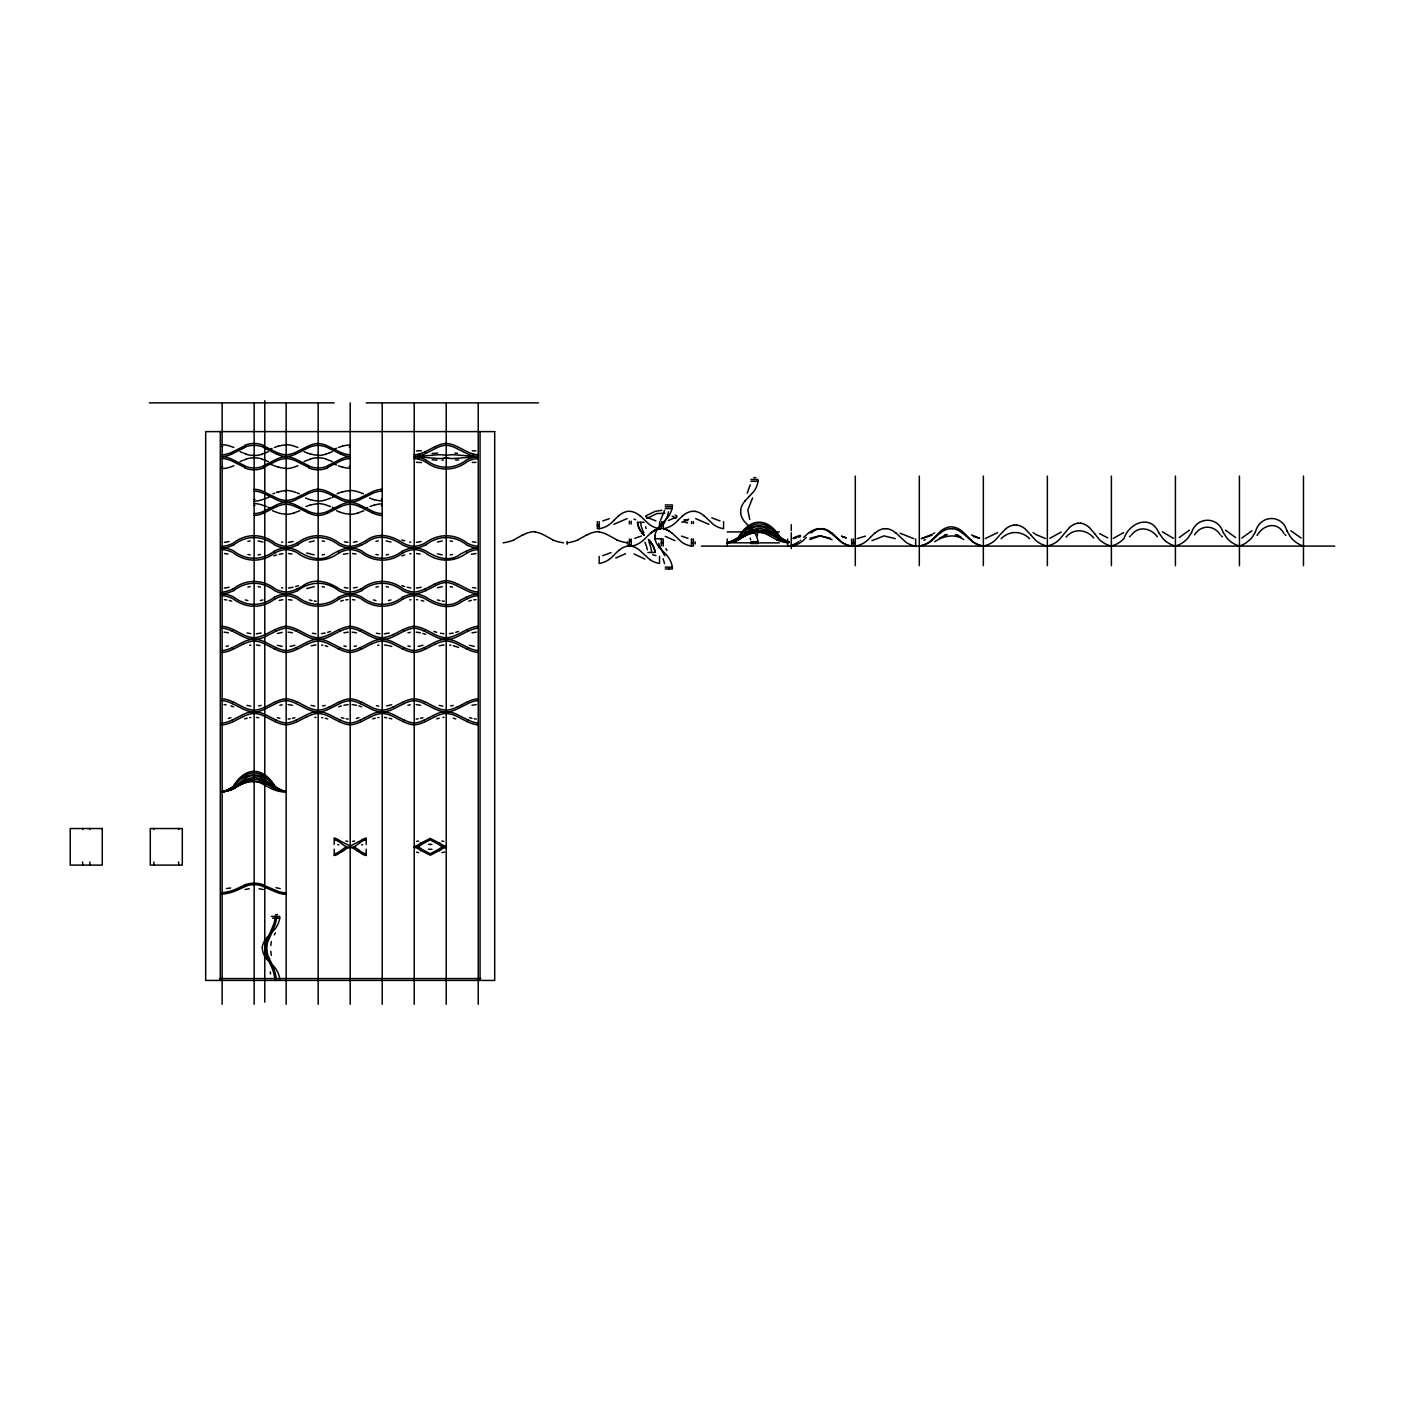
<?xml version="1.0" encoding="UTF-8"?>
<svg xmlns="http://www.w3.org/2000/svg" width="1405" height="1405" viewBox="0 0 1405 1405"><rect width="100%" height="100%" fill="white"/><g stroke="black" fill="none" stroke-linecap="round" stroke-linejoin="round"><path stroke-width="1.5" d="M271.024 933.289L275.643 928.231A23.463 23.463 0 0 0 279.718 918.22L279.718 916.394L271.393 916.394M629.37 545.298L630.02 546.106M631.196 541.434L631.196 539.011L631.249 546.229A23.446 23.446 0 0 0 641.066 542.084L642.665 540.89A31.718 31.718 0 0 0 644.473 539.239L646.072 537.606M663.652 521.852L668.359 516.654A23.463 23.463 0 0 0 672.345 506.766L672.345 504.939L665.25 504.939M693.385 539.011L693.385 546.088L691.559 545.79M691.559 540.363L691.559 539.063M749.357 496.369L754.064 491.188A23.463 23.463 0 0 0 758.05 481.3L758.033 479.474L750.955 479.474M262.384 947.304L262.384 949.499A17.106 17.106 0 0 0 266.634 958.737M655.011 535.867L655.011 538.045M740.716 510.384L740.716 512.579M89.692 865.111L89.99 861.95M153.725 865.111L154.023 861.95M82.807 828.529L82.702 829.53M178.857 828.529L178.751 829.53M270.796 945.512L271.376 941.473M664.547 510.349L660.543 520.342M750.252 484.865L747.179 493.12M267.108 939.91L273.553 924.648A27.222 27.222 0 0 0 275.134 916.394M268.495 940.367L274.941 925.105A28.68 28.68 0 0 0 276.592 916.394M666.111 519.306L664.091 523.082M274.274 934.869L275.327 932.867M752.588 497.95L747.829 509.997L749.726 519.446M1255.526 531.687C1259.846 514.88 1282.098 513.686 1286.927 530.862M1255.438 531.863L1252.61 536.569A23.551 23.551 0 0 1 1250.836 538.835L1246.147 542.822A28.399 28.399 0 0 1 1239.438 546.088M663.002 524.926L663.74 523.696M1191.545 532.583L1188.349 537.448A22.41 22.41 0 0 1 1185.873 540.205L1184.239 541.575A27.099 27.099 0 0 1 1175.405 546.071A25.957 25.957 0 0 1 1164.973 540.609M1191.633 532.425C1196.568 516.601 1217.731 515.951 1222.947 531.951M999.886 534.884L1005.962 528.579M999.271 535.639L995.407 539.959A22.076 22.076 0 0 1 994.336 540.907L993.862 541.294A25.22 25.22 0 0 1 983.324 546.071A25.237 25.237 0 0 1 972.857 541.68M266.493 937.96L270.814 933.5M744.826 501.041L749.146 496.58M935.502 536.271L940.208 531.494A24.342 24.342 0 0 1 942.333 529.896L942.579 529.72A16.842 16.842 0 0 1 950.131 526.857L952.502 526.928A16.842 16.842 0 0 1 960.037 529.773L960.317 529.896A24.342 24.342 0 0 1 962.443 531.511L964.164 533.092A42.747 42.747 0 0 1 964.831 533.76L972.84 541.698M935.291 536.499L929.794 541.698M614.248 520.026L618.92 515.512M614.846 554.15L618.92 550.268M646.862 536.78L650.937 532.881M678.281 520.026L676.49 521.87A31.718 31.718 0 0 1 674.681 523.521L673.1 524.732A23.463 23.463 0 0 1 663.213 528.719L663.213 521.624M678.475 519.815L682.935 515.512M806.33 537.395L804.538 539.239A31.718 31.718 0 0 1 802.729 540.89L801.149 542.102A23.463 23.463 0 0 1 791.261 546.088M870.362 537.395L868.553 539.239A31.718 31.718 0 0 1 866.762 540.89L865.181 542.102A23.463 23.463 0 0 1 855.294 546.088M870.556 537.184L875.016 532.881M1257.089 535.446C1263.2 524.662 1277.005 520.992 1283.854 533.356M614.055 520.236L612.457 521.87A31.718 31.718 0 0 1 610.648 523.521L609.067 524.732A23.463 23.463 0 0 1 599.18 528.719L597.353 528.719L597.353 521.624M614.055 554.993L612.457 556.626A31.718 31.718 0 0 1 610.648 558.277L609.067 559.489M1251.978 530.809L1241.809 538.045M660.965 524.451L663.441 522.045M1189.368 530.194L1179.252 537.535M803.625 537.377L808.63 532.864M935.326 537.377L933.166 539.432A33.878 33.878 0 0 1 931.445 540.89L929.759 542.102A25.553 25.553 0 0 1 919.309 546.088M935.748 536.973L940.349 532.864M1194.601 534.796C1200.976 524.68 1213.885 524.68 1220.26 534.796M1069.486 527.402L1059.704 539.204A21.865 21.865 0 0 1 1058.018 540.785L1057.895 540.89A25.448 25.448 0 0 1 1047.357 546.053A25.272 25.272 0 0 1 1036.96 541.382L1036.029 540.609A22.462 22.462 0 0 1 1035.292 539.959L1030.813 534.884M1129.444 536.763L1130.481 535.849M233.529 785.922C245.401 766.445 262.911 766.445 274.765 785.922A24.746 24.746 0 0 0 276.68 787.38A42.08 42.08 0 0 0 286.181 791.928A46.822 46.822 0 0 1 274.765 789.101C262.489 778.985 245.875 779.213 233.493 788.96A46.822 46.822 0 0 1 222.131 791.911A38.954 38.954 0 0 0 233.669 786.098M738.626 536.815C750.446 517.145 768.061 517.479 779.863 536.815A24.746 24.746 0 0 0 781.777 538.273A42.08 42.08 0 0 0 789.153 542.067M1131.499 534.954C1138.577 525.4 1150.906 528.104 1157.351 536.763M1123.631 532.583L1113.34 538.378M233.529 786.431C245.559 768.535 262.735 768.535 274.783 786.431A24.781 24.781 0 0 0 276.697 787.784M1061.179 532.073L1049.886 538.291M1066.096 537.114C1073.719 527.911 1086.416 529.246 1093.757 537.975M341.064 852.238L343.312 850.534M359.329 841.384L350.196 846.073L341.064 841.384M421.096 843.088L430.229 838.399L439.361 843.088M439.361 850.534L430.299 855.224L421.096 850.534M738.609 537.834C749.409 521.782 769.079 521.782 779.88 537.834M798.778 541.61L798.058 542.102A25.553 25.553 0 0 1 787.608 546.088L787.608 539.011M1001.168 538.712C1009.106 530.458 1021.593 530.458 1029.531 538.712M997.585 532.635L985.274 538.537M233.511 787.45L243.486 779.652A32.719 32.719 0 0 1 245.348 778.423C255.956 770.555 266.827 780.917 274.783 787.45M738.609 538.326L748.566 530.546A32.719 32.719 0 0 1 750.428 529.316C761.053 521.448 771.925 531.81 779.88 538.326M933.464 533.584L934.641 532.864M233.511 787.942L243.486 781.022A31.279 31.279 0 0 1 246.648 779.266L252.76 777.439A13.277 13.277 0 0 1 255.534 777.439L262.946 779.933A33.404 33.404 0 0 1 264.825 781.022L274.8 787.942M738.609 538.835L748.566 531.915A31.279 31.279 0 0 1 751.745 530.159L757.857 528.333A13.277 13.277 0 0 1 760.632 528.333L768.043 530.809A33.404 33.404 0 0 1 769.922 531.915L779.898 538.835M646.88 518.41L656.873 513.545L664.969 513.299M939.242 538.326L940.454 537.623M932.305 534.286L921.961 538.449M645.703 515.934L655.222 511.332L661.895 510.331M619.008 550.374A17.457 17.457 0 0 1 627.596 546.088L629.37 545.175A3.144 2.23 -89.8 0 1 629.861 545.263L630.09 545.351A4.566 3.232 -89.4 0 1 630.687 545.72L631.442 546.053M615.829 558.031L625.524 553.693M871.943 540.644L883.991 535.885L895.213 538.624M429.561 449.495L435.216 446.562M365.722 495.122L372.887 491.522A24.886 24.886 0 0 1 382.195 489.239M332.985 553.798L338.745 550.83M365.862 540.785C377.541 531.529 392.399 535.656 403.551 543.349A28.416 28.416 0 0 0 414.194 546.317A28.082 28.082 0 0 0 425.153 543.068C438.026 533.233 454.781 533.25 467.566 543.349A28.416 28.416 0 0 0 478.227 546.317M366.74 542.4C377.927 533.356 392.136 537.658 402.814 545.017A30.137 30.137 0 0 0 414.194 548.143A29.136 29.136 0 0 0 425.592 544.894M301.847 586.517C313.508 577.262 328.366 581.389 339.518 589.081A28.416 28.416 0 0 0 350.179 592.049A28.082 28.082 0 0 0 361.138 588.8M460.717 553.974L466.794 550.83M429.561 586.693L435.216 583.76M365.001 645.264L370.762 642.296A29.136 29.136 0 0 1 382.178 639.135A30.137 30.137 0 0 1 393.611 642.296L403.973 647.635M397.878 632.25L403.2 629.493M461.033 599.9L466.794 596.932M398.757 633.866L403.99 631.144M461.578 601.691L467.233 598.758M429.034 645.264L434.795 642.296A29.136 29.136 0 0 1 446.21 639.135A30.137 30.137 0 0 1 457.626 642.296L468.006 647.635M428.701 645.457L424.451 647.635M676.789 516.899L668.481 520.482M365.001 717.692L370.762 714.723A29.136 29.136 0 0 1 382.178 711.545A30.137 30.137 0 0 1 393.611 714.723L403.973 720.045M364.668 717.867L360.418 720.062M398.757 706.276L403.99 703.554M429.034 717.692L434.795 714.723A29.136 29.136 0 0 1 446.21 711.545A30.137 30.137 0 0 1 457.626 714.723L468.006 720.045M428.701 717.867L424.451 720.062M429.895 719.307L435.216 716.55M429.561 719.483L425.223 721.713M461.911 704.678L467.233 701.903M461.578 704.853L457.24 707.084M429.228 449.67L425.223 451.725M365.247 495.385L359.504 498.213A26.291 26.291 0 0 1 350.196 500.531A26.291 26.291 0 0 1 340.906 498.16L327.488 491.522A24.886 24.886 0 0 0 318.18 489.239A24.886 24.886 0 0 0 308.907 491.592L295.489 498.213A26.291 26.291 0 0 1 286.181 500.531M332.335 554.167C321.359 562.685 307.853 557.574 297.579 550.813A30.137 30.137 0 0 0 286.181 547.687M365.212 541.136L361.208 543.191A28.082 28.082 0 0 1 350.214 546.369A28.416 28.416 0 0 1 339.518 543.331C326.768 533.356 309.961 533.022 297.175 543.191M366.073 542.752L361.629 545M301.179 586.869L297.175 588.923M460.383 554.167C449.407 562.702 435.919 557.539 425.627 550.813A30.137 30.137 0 0 0 414.229 547.687A29.136 29.136 0 0 0 402.831 550.953M429.228 586.869L425.223 588.923M364.334 645.633L360.418 647.635M397.229 632.601L393.207 634.656M460.383 600.251C449.424 608.769 435.884 603.693 425.627 596.914A30.137 30.137 0 0 0 414.229 593.788A30.137 30.137 0 0 1 402.814 590.75C390.344 580.88 374.099 580.757 361.629 590.732M398.089 634.217L393.646 636.465A29.136 29.136 0 0 1 382.23 639.644A30.137 30.137 0 0 1 370.797 636.483L360.435 631.144M461.244 601.867C449.811 610.613 435.638 605.696 424.89 598.6A28.416 28.416 0 0 0 414.229 595.632A28.082 28.082 0 0 0 403.27 598.881M398.089 706.645L393.646 708.893A29.136 29.136 0 0 1 382.23 712.072M522.625 534.989L513.844 539.854M586.64 534.989L577.877 539.854M241.607 784.095L232.844 788.96A42.73 42.73 0 0 1 222.131 791.911A38.76 38.76 0 0 0 233.651 786.607M746.705 534.989L737.941 539.854M613.827 524.328L627.104 518.603M738.591 539.344L747.881 533.672A31.086 31.086 0 0 1 753.765 530.967L757.875 530.142A15.227 15.227 0 0 1 760.632 530.142L766.059 531.476M681.794 522.221L688.749 519.165M809.842 539.608L820.415 535.832L832.094 539.643M941.631 536.956L943.949 535.814M610.999 552.622L602.745 555.678M934.694 541.733C943.317 536.008 954.68 533.215 963.795 539.643M275.152 552.657C262.366 562.843 245.576 562.439 232.809 552.499A28.416 28.416 0 0 0 222.148 549.531M233.142 588.923C245.928 578.772 262.735 579.106 275.485 589.081A28.416 28.416 0 0 0 286.146 592.049M339.185 552.657C326.399 562.773 309.592 562.509 296.841 552.499A28.416 28.416 0 0 0 286.181 549.531M275.152 598.758C262.366 608.927 245.576 608.541 232.809 598.6A28.416 28.416 0 0 0 222.148 595.632M403.2 552.657C390.432 562.843 373.625 562.439 360.857 552.499A28.416 28.416 0 0 0 350.214 549.531A28.082 28.082 0 0 0 339.255 552.78M232.369 647.635L242.714 642.296A29.136 29.136 0 0 1 254.129 639.135A30.137 30.137 0 0 1 265.563 642.296L275.924 647.635M243.135 644.122L233.142 649.286M275.152 629.493L265.159 634.656M339.185 598.758C326.399 608.945 309.592 608.541 296.841 598.6A28.416 28.416 0 0 0 286.181 595.632M361.208 588.923C373.976 578.79 390.801 579.053 403.551 589.081A28.416 28.416 0 0 0 414.194 592.049A28.082 28.082 0 0 0 425.153 588.8M275.942 631.144L265.598 636.465A29.136 29.136 0 0 1 254.165 639.644A30.137 30.137 0 0 1 242.749 636.483L232.369 631.144M467.233 552.657C454.465 562.825 437.64 562.492 424.89 552.499A28.416 28.416 0 0 0 414.229 549.531A28.082 28.082 0 0 0 403.27 552.78M296.385 647.635L306.729 642.296A29.136 29.136 0 0 1 318.162 639.135A30.137 30.137 0 0 1 329.578 642.296L339.957 647.635M307.168 644.122L297.175 649.286M339.185 629.493L329.192 634.656M403.2 598.758C390.432 608.909 373.607 608.593 360.857 598.6A28.416 28.416 0 0 0 350.214 595.632A28.082 28.082 0 0 0 339.255 598.881M339.957 631.144L329.631 636.465A29.136 29.136 0 0 1 318.197 639.644A30.137 30.137 0 0 1 306.782 636.483L296.402 631.144M371.201 644.122L361.208 649.286M232.369 720.062L242.714 714.723A29.136 29.136 0 0 1 254.129 711.545A30.137 30.137 0 0 1 265.563 714.723L275.924 720.045M243.135 716.55L233.142 721.713M275.152 701.903L265.159 707.084M435.216 644.122L425.223 649.286M467.233 629.493L457.24 634.656M468.023 631.144L457.679 636.465A29.136 29.136 0 0 1 446.246 639.644A30.137 30.137 0 0 1 434.83 636.483L424.451 631.144M296.385 720.062L306.729 714.723A29.136 29.136 0 0 1 318.162 711.545A30.137 30.137 0 0 1 329.578 714.723L339.957 720.045M307.168 716.55L297.175 721.713M339.185 701.903L329.192 707.084M371.201 716.55L361.208 721.713M403.2 701.903L393.207 707.084M800.27 535.217L793.245 537.869M931.989 535.217L921.241 538.677M425.662 453.534L436.007 448.213A26.256 26.256 0 0 1 446.21 445.209A26.256 26.256 0 0 1 456.397 448.336L466.829 453.552A30.137 30.137 0 0 0 478.227 456.678A30.137 30.137 0 0 0 466.846 459.734C454.377 469.656 438.114 469.639 425.662 459.734M233.581 545C246.033 535.059 262.314 535.094 274.748 545.017A30.137 30.137 0 0 0 286.146 548.143M274.713 550.83C262.261 560.771 245.998 560.736 233.546 550.813A30.137 30.137 0 0 0 222.148 547.687M297.614 545C310.066 535.042 326.329 535.129 338.781 545.017A30.137 30.137 0 0 0 350.179 548.143A29.136 29.136 0 0 0 361.577 544.894M233.581 590.732C246.033 580.774 262.296 580.862 274.748 590.75A30.137 30.137 0 0 0 286.146 593.876A29.136 29.136 0 0 0 274.783 597.055M274.713 596.932C262.261 606.837 245.998 606.872 233.546 596.914A30.137 30.137 0 0 0 222.148 593.788A29.136 29.136 0 0 0 233.529 590.627M297.614 590.732C310.066 580.862 326.346 580.757 338.781 590.75A30.137 30.137 0 0 0 350.179 593.876A30.137 30.137 0 0 1 361.594 596.932C374.064 606.855 390.309 606.837 402.778 596.932M402.778 550.83C390.327 560.753 374.046 560.788 361.594 550.813A30.137 30.137 0 0 0 350.214 547.687A29.136 29.136 0 0 0 338.816 550.953M425.662 545C438.097 535.094 454.395 535.059 466.829 545.017A30.137 30.137 0 0 0 478.227 548.143M338.745 596.932C326.294 606.907 310.031 606.802 297.579 596.914A30.137 30.137 0 0 0 286.181 593.788A29.136 29.136 0 0 0 297.544 590.627M425.662 590.732L436.007 585.411A26.256 26.256 0 0 1 446.21 582.408A26.256 26.256 0 0 1 456.397 585.534L466.829 590.75A30.137 30.137 0 0 0 478.227 593.876A29.136 29.136 0 0 0 466.864 597.055M430.229 844.44L431.932 844.352M609.296 518.708L602.745 520.921M641.312 536.095L634.761 538.308M865.392 536.095L857.085 538.677M738.591 539.854C751.008 530.019 767.481 530.019 779.898 539.854M346.315 846.987L345.209 847.549A19.582 19.582 0 0 0 344.155 848.181L338.658 852.133A16.632 16.632 0 0 1 337.762 852.659L336.41 853.292A7.078 7.078 0 0 1 335.057 853.696M354.06 846.635L355.184 846.073A19.582 19.582 0 0 0 356.22 845.459L361.735 841.507A16.632 16.632 0 0 1 362.63 840.963L364.088 840.295M231.21 454.324L244.839 447.528M295.226 454.324L308.854 447.528A25.343 25.343 0 0 1 318.18 445.35A25.343 25.343 0 0 1 327.47 447.58L341.116 454.324M810.088 538.203L819.607 535.797L830.267 538.168M244.839 445.789L231.456 452.48A26.291 26.291 0 0 1 222.148 454.798M263.473 467.496L276.855 460.787A26.291 26.291 0 0 1 286.146 458.469M327.488 467.496L340.871 460.787A26.291 26.291 0 0 1 350.179 458.469M276.855 506.52L263.473 513.229M340.871 506.52L327.488 513.229M254.165 513.65A25.343 25.343 0 0 0 263.438 511.42L277.101 504.676A25.536 25.536 0 0 1 286.146 502.358A25.536 25.536 0 0 1 277.119 500.004L270.164 496.545L267.793 497.651M382.195 513.65A25.343 25.343 0 0 1 372.922 511.42L359.259 504.676A25.536 25.536 0 0 0 350.196 502.358A25.536 25.536 0 0 1 341.152 500.004L334.179 496.545L332.3 497.44M271.095 448.845L272.043 448.441M335.128 448.845L336.55 448.248M366.67 507.89L367.618 507.486M800.534 536.464L798.181 537.377M263.473 465.757L277.101 458.943A25.536 25.536 0 0 1 286.146 456.625A25.536 25.536 0 0 1 277.119 454.272M327.488 465.757L341.116 458.943A25.536 25.536 0 0 1 350.179 456.625A25.536 25.536 0 0 1 341.152 454.272M240.027 461.56L242.415 460.594M268.267 451.707L264.93 453.042M304.06 461.56L306.922 460.419M332.3 451.707L329.437 452.867M299.809 510.753L293.996 512.93M363.842 510.753L358.012 512.93M272.992 493.787L274.66 493.12M337.024 493.787L339.413 492.839M417.654 846.811L416.986 847.057A9.572 9.572 0 0 1 415.546 847.426L414.264 847.549M266.845 498.037L261.98 499.776A27.608 27.591 51.8 0 1 254.165 501.216M330.878 498.037L326.013 499.776A27.608 27.591 51.8 0 1 318.18 501.216M305.956 506.52L310.347 504.957M369.989 506.52L374.38 504.957M274.414 447.475L278.33 446.088M233.88 465.793L229.963 467.198A28.363 28.346 51.7 0 1 222.148 468.62M338.447 447.475L342.363 446.088M297.913 465.793L293.996 467.198A28.363 28.346 51.7 0 1 286.163 468.62M945.073 535.34L947.269 534.585M243.609 460.138L246.332 459.224M264.684 453.13L261.98 454.043M307.642 460.138L310.347 459.224M328.717 453.13L326.013 454.043M245.155 884.974L236.286 888.944A57.412 57.412 0 0 1 234.354 889.787L232.387 890.524A36.196 36.196 0 0 1 230.894 891.016L230.648 891.086A53.197 53.197 0 0 1 223.184 892.597L222.131 892.755M245.629 886.362L237.287 890.085A62.136 62.136 0 0 1 234.793 891.174L232.738 891.947A38.023 38.023 0 0 1 231.175 892.456L230.912 892.526A55.568 55.568 0 0 1 223.202 894.054L222.131 894.23M276.364 492.47L278.33 491.82M340.379 492.47L342.363 491.82M273.87 555.871L276.662 554.993M295.665 586.587L298.457 585.709M401.918 555.871L404.71 554.993M327.681 632.32L330.474 631.442M455.729 632.32L458.522 631.442M944.687 534.971L946.022 534.55M306.729 588.59L314.193 586.658M338.745 706.75L341.45 705.907M248.685 780.109L252.777 779.248A15.227 15.227 0 0 1 255.534 779.248L260.961 780.583A32.982 32.982 0 0 1 265.51 782.796L274.8 788.451M340.677 601.094L343.259 600.392M468.743 601.094L471.307 600.392M244.646 718.886L247.21 718.183M391.714 704.748L386.656 705.942M372.694 718.886L375.276 718.183M436.727 718.886L439.291 718.183M309.451 542.014L314.193 540.907M437.499 542.014L442.259 540.907M260.434 600.567L262.893 599.935M388.483 600.567L390.941 599.935M437.499 587.747L442.259 586.658M277.435 633.479L282.194 632.39M294.892 645.299L290.15 646.388M422.958 645.299L418.198 646.388M228.418 718.359L230.877 717.709M292.451 718.359L294.892 717.709M356.466 718.359L358.925 717.709M420.499 718.359L422.958 717.709M923.858 540.187L925.298 539.819M796.547 537.869L793.07 538.677M361.594 844.897L362.648 844.651M245.085 889.523L249.282 888.715M229.068 541.54L224.326 542.348M293.101 541.54L288.359 542.348M279.226 554.29L282.862 553.623M357.133 541.54L353.498 542.225M343.259 554.29L348.001 553.5M421.149 541.54L416.407 542.348M229.068 587.272L224.326 588.08M293.101 587.272L288.359 588.08M471.307 554.29L476.049 553.5M279.226 600.392L282.862 599.724M357.133 587.272L353.498 587.957M421.149 587.272L416.407 588.08M627.526 546.211A5.515 3.899 89.8 0 1 628.053 545.702A4.566 3.214 -89.4 0 1 628.632 545.351A3.688 2.617 89.9 0 1 629.001 545.228L631.196 545.79M261.084 633.023L256.342 633.813M325.117 633.023L321.482 633.69M311.243 645.756L315.984 644.965M389.15 633.023L384.39 633.813M453.165 633.023L449.547 633.69M439.291 645.756L444.05 644.965M258.608 705.942L261.084 705.433M322.623 705.942L325.117 705.433M450.689 705.942L453.165 705.433M247.877 541.364L250.178 540.907M258.134 554.922L260.434 554.466M375.925 541.364L378.226 540.907M322.149 554.922L324.467 554.466M386.182 554.922L388.483 554.466M247.877 587.097L250.178 586.658M450.215 554.922L452.515 554.466M375.925 587.097L378.226 586.658M226.117 646.388L228.418 645.931M343.909 632.83L348.247 632.145M407.942 632.83L410.242 632.39M354.165 646.388L356.466 645.931M471.957 632.83L476.295 632.145M279.876 705.257L282.194 704.801M343.909 705.257L348.247 704.572M407.942 705.257L410.242 704.801M471.957 705.257L476.295 704.572M352.62 841.402L354.587 841.033M416.635 841.402L418.602 841.033M441.837 852.607L444.647 852.115M230.701 887.978L226.486 888.575M409.768 553.781L410.91 553.623M345.735 599.882L348.001 599.601M409.768 599.882L410.91 599.724M473.784 599.882L476.049 599.601M249.704 645.246L250.845 645.088M377.752 645.246L378.893 645.088M249.704 717.674L250.845 717.498M377.752 717.674L378.893 717.498M445.104 458.083L443.927 458.258M629.001 545.228A4.215 2.968 -89.4 0 0 628.053 545.737A5.515 3.881 -89.4 0 0 627.543 546.246L631.161 546.211A5.532 3.916 -89.9 0 0 630.669 545.72A4.566 3.232 -89.9 0 0 630.09 545.351M627.614 546.211L629.212 546.088M659.77 528.807L660.508 528.737M288.113 719.061L290.15 718.816M416.161 719.061L418.198 718.816M314.861 717.498L315.984 717.393M442.926 717.498L444.05 717.393M1078.127 523.292L1078.531 523.257A11.784 11.784 0 0 1 1080.217 523.257L1080.621 523.292M1014.147 525.119L1016.57 525.119M432.143 453.481L437.605 453.113M443.26 460.05L441.995 460.138M692.296 511.385L694.492 511.385M820.344 528.754L822.54 528.754M884.377 528.754L886.573 528.754M458.697 459.927L455.589 460.138M818.483 528.754L820.748 528.754M950.184 528.754L952.467 528.754M421.395 450.724L416.424 450.952M472.291 462.456L475.926 462.35M428.507 844.352L430.211 844.423M431.932 849.27L428.507 849.27M419.726 454.518L417.97 454.588M454.43 458.504L474.223 456.906M417.935 456.397L438.061 454.763A35.037 35.037 0 0 1 443.927 454.992L445.104 455.185A9.133 9.133 0 0 0 446.228 455.29A9.168 9.168 0 0 0 447.352 455.185L448.529 455.009A34.756 34.756 0 0 1 454.43 454.798L474.223 456.379M478.244 458.645L476.892 458.68M478.244 456.818L477.173 456.853M415.336 456.449L414.212 456.449M415.23 454.623L414.212 454.623M629.299 546.088L629.37 539.011M149.352 402.866L334.179 402.866M366.196 402.866L538.414 402.866M753.818 477.647L755.855 477.647M750.955 481.3L758.033 481.3M665.25 506.766L672.345 506.766M665.25 508.592L672.345 508.592M644.14 522.309L637.589 522.309A23.463 23.463 0 0 0 641.593 532.179L642.788 533.777A31.718 31.718 0 0 0 644.245 535.375M597.353 525.259L599.18 525.259M659.542 525.259L661.369 525.259M597.353 525.874L599.18 525.874M659.542 525.874L661.369 525.874M639.819 515.512L649.549 524.645A23.463 23.463 0 0 0 659.542 528.719L661.369 528.719L661.369 521.624M727.228 531.915L779.354 531.915M654.958 538.782L662.054 538.782M750.955 541.663L758.033 541.663L758.033 543.507L750.955 543.507M661.369 542.646L663.213 542.646M691.559 542.646L693.385 542.646M851.623 542.646L855.294 542.646M737.994 539.977A42.73 42.73 0 0 1 727.228 542.804L779.354 542.892M661.369 543.243L663.213 543.243M691.559 543.243L693.385 543.243M851.623 543.243L855.294 543.243M701.429 546.088L1334.75 546.088M647.881 552.499L654.976 552.499A23.463 23.463 0 0 0 650.972 542.611L649.777 541.03A31.718 31.718 0 0 0 648.32 539.432L650.796 542.049M665.25 567.146L672.345 567.146L672.345 568.972L665.25 568.972M346.561 846.811L347.527 847.092A9.589 9.589 0 0 0 348.861 847.426L351.531 847.426A9.572 9.572 0 0 0 352.866 847.092L354.798 846.811M418.11 846.671A21.549 21.549 0 0 0 421.939 844.229L430.229 839.856L438.483 844.265A21.549 21.549 0 0 0 442.347 846.671L443.559 847.092A9.589 9.589 0 0 0 444.893 847.426L446.228 847.549M275.485 914.567L277.523 914.567M272.623 918.22L279.718 918.22M219.584 978.583L480.809 978.583M414.212 456.818L415.336 456.818M414.212 458.645L415.23 458.645M475.926 450.917L472.291 450.812M416.424 462.315L421.395 462.561M476.892 454.588L478.244 454.623M474.152 454.553L472.747 454.518M477.173 456.432L478.244 456.449M417.97 458.697L419.375 458.733M417.935 456.888L438.061 458.522M454.851 453.113L457.521 453.253M436.867 460.138L432.143 459.786M444.279 601.27L442.241 601.024M316.23 601.27L314.193 601.024M475.926 542.295L472.449 541.803M347.878 542.295L344.383 541.803M416.53 553.535L420.025 554.044M352.497 553.535L355.992 554.044M288.482 553.535L291.959 554.044M224.449 553.535L227.944 554.044M475.926 588.028L472.449 587.536M347.878 588.028L344.383 587.536M416.53 599.636L417.654 599.759M352.497 599.636L354.78 599.917M288.482 599.636L291.959 600.146M224.449 599.636L226.714 599.917M443.927 633.76L440.432 633.269M379.894 633.76L376.399 633.269M315.862 633.76L312.384 633.269M384.513 645L388.008 645.51M256.465 645L259.96 645.51M384.513 717.428L386.779 717.709M256.465 717.428L258.731 717.709M416.161 632.145L420.499 632.83M352.146 632.145L356.484 632.83M288.113 632.145L292.451 632.83M224.097 632.145L228.435 632.83M416.161 704.572L420.499 705.257M352.146 704.572L356.484 705.257M474.258 718.816L476.295 719.044M288.113 704.572L292.451 705.257M346.21 718.816L348.247 719.044M224.097 704.572L226.117 704.801M448.529 458.258L447.51 458.118M759.35 532.038L760.649 532.232A28.346 28.346 0 0 1 768.096 535.042L776.895 539.854M599.285 532.038L600.585 532.232A28.346 28.346 0 0 1 608.031 535.042L616.83 539.854M535.27 532.038L536.552 532.232A28.346 28.346 0 0 1 543.998 535.042L552.797 539.854M254.27 781.145L255.552 781.338A28.346 28.346 0 0 1 262.998 784.148L271.797 788.96A42.73 42.73 0 0 0 282.51 791.911M409.628 542.031L410.769 542.19M281.58 542.031L282.721 542.19M410.769 587.922L407.187 587.255M281.58 587.764L282.721 587.922M449.67 645.123L450.812 645.281M250.705 633.655L247.104 632.988M321.622 645.123L322.764 645.281M442.786 706.065L439.185 705.415M378.753 706.065L376.399 705.696M314.738 706.065L311.137 705.415M250.705 706.065L247.104 705.415M321.622 717.551L322.764 717.709M691.313 546.053L691.559 539.011M259.064 888.75L263.297 889.541M695.651 518.603L708.928 524.328M280.21 888.575L275.942 887.697M441.837 841.033L443.804 841.402M416.635 852.22L418.602 852.607M345.806 841.033L347.773 841.402M450.215 540.925L452.515 541.364M386.182 540.925L390.959 542.014M442.241 554.922L437.482 553.816M322.166 540.925L324.467 541.364M375.908 554.466L378.226 554.922M258.134 540.925L262.893 542.014M314.193 554.922L306.712 552.973M450.215 586.658L452.515 587.097M247.86 554.466L250.16 554.922M386.182 586.658L388.5 587.097M322.166 586.658L324.467 587.097M258.134 586.658L260.434 587.097M474.258 646.388L469.498 645.281M407.924 645.931L410.242 646.388M343.909 645.931L346.21 646.388M282.177 646.388L277.417 645.281M913.847 538.677L900.219 533.268M979.531 538.308L973.384 536.464M337.744 844.651L338.781 844.897M687.625 522.941L683.708 521.87M720.01 520.921L711.755 517.848M655.977 520.921L645.966 516.899M687.993 538.308L681.443 536.095M655.977 555.678L652.623 554.747M437.482 599.917L439.941 600.567M373.467 599.917L375.908 600.567M309.434 599.917L311.892 600.567M245.401 599.917L247.86 600.567M469.498 717.709L471.957 718.359M341.45 717.709L343.909 718.359M277.417 717.709L279.876 718.359M687.783 520.728L684.147 519.674M665.215 536.324L674.909 540.644M421.254 600.427L423.801 601.129M453.271 645.791L458.574 647.371M229.173 600.427L231.72 601.129M389.238 645.791L391.784 646.493M325.222 645.791L327.751 646.493M453.271 718.218L455.817 718.903M389.238 718.218L391.784 718.903M325.222 718.218L327.751 718.903M979.408 538.133L971.487 534.936M1045.443 538.537L1035.854 534.497M845.986 537.869L841.683 536.464M846.337 537.869L841.507 536.095M310.347 454.043L307.642 453.13M326.013 459.224L328.717 460.138M246.332 454.043L243.609 453.13M261.98 459.224L264.684 460.138M374.38 499.776L373.379 499.46M310.347 499.776L305.482 498.037M342.363 467.198L338.447 465.793M278.33 467.198L274.414 465.793M955.382 534.585L957.56 535.34M422.958 633.479L425.68 634.34M358.942 705.907L361.665 706.768M230.877 705.907L233.599 706.768M956.629 534.55L957.964 534.971M401.865 539.942L404.64 540.82M401.865 585.674L404.64 586.552M433.882 631.407L436.656 632.285M634.006 519.165L635.657 519.727M634.006 553.921L644.895 559.085M373.133 499.39L369.497 498.037M262.647 884.834L277.909 891.279A27.222 27.222 0 0 0 286.163 892.842M262.191 886.204L277.452 892.667A28.68 28.68 0 0 0 286.163 894.318M359.996 492.47L358.012 491.82A28.363 28.346 -51.7 0 0 350.196 490.38M295.963 492.47L293.996 491.82A28.363 28.346 -51.7 0 0 286.163 490.38M1107.684 537.904L1099.571 533.619M1173.474 538.378L1162.286 531.81M339.905 512.087L342.363 512.93A28.363 28.082 0 0 0 350.196 514.072M360.488 492.663L363.368 493.787M264.93 460.225L268.267 461.56M336.287 840.295L337.762 840.98A16.632 16.632 0 0 1 338.658 841.507L341.415 843.492M364.036 853.327L362.736 852.712A16.632 16.632 0 0 1 361.735 852.133L359.522 850.569M339.413 511.912L336.55 510.753M329.437 460.419L332.3 461.56M306.922 452.867L304.06 451.707M297.193 492.927L299.335 493.787M297.913 447.475L293.996 446.088A28.363 28.346 -51.7 0 0 286.163 444.647M233.88 447.475L229.963 446.088A28.363 28.346 -51.7 0 0 222.148 444.647M242.415 452.673L240.027 451.707M330.403 506.52L326.013 504.957A27.608 27.591 -51.8 0 0 318.18 503.534M266.37 506.52L261.98 504.957A27.608 27.591 -51.8 0 0 254.165 503.534M273.466 465.424L271.095 464.423M442.575 846.723L442.417 846.969A21.549 21.549 0 0 0 438.518 849.393L430.176 853.766L421.957 849.358A21.549 21.549 0 0 0 418.11 846.952M267.793 507.1L269.69 507.89M272.517 510.753L278.33 512.93A28.363 28.082 0 0 0 286.163 514.072M336.55 465.02L335.128 464.423M308.854 465.757L295.226 458.943A25.536 25.536 0 0 0 286.181 456.625A25.536 25.536 0 0 0 295.208 454.272M263.473 447.528L277.101 454.324M244.839 465.757L231.21 458.943A25.536 25.536 0 0 0 222.148 456.625A25.536 25.536 0 0 0 231.175 454.272M332.3 507.293L333.723 507.89M263.473 445.789L276.855 452.48A26.291 26.291 0 0 0 286.146 454.798M308.854 467.496L295.489 460.787A26.291 26.291 0 0 0 286.181 458.469M359.504 506.52L372.887 513.229M244.839 467.496L231.456 460.787A26.291 26.291 0 0 0 222.148 458.469M295.489 506.52L308.854 513.229M354.06 846.987L355.184 847.549A19.582 19.582 0 0 1 356.22 848.181L359.188 850.306M346.315 846.635L345.209 846.073A19.582 19.582 0 0 1 344.155 845.459L341.643 843.667M1301.1 538.045L1290.932 530.809M1235.61 537.535L1225.494 530.194M958.702 535.814L960.967 536.938M457.24 446.562L467.566 451.883A28.416 28.416 0 0 0 478.227 454.851M425.223 461.56C438.009 471.676 454.816 471.413 467.566 461.402A28.416 28.416 0 0 1 478.227 458.416M457.24 583.76L467.566 589.081A28.416 28.416 0 0 0 478.227 592.049M467.233 649.286L456.906 643.964A28.416 28.416 0 0 0 446.246 640.996A28.082 28.082 0 0 0 435.287 644.245M425.223 629.493L435.568 634.814A28.416 28.416 0 0 0 446.21 637.782A28.082 28.082 0 0 0 457.169 634.533M403.2 649.286L392.873 643.964A28.416 28.416 0 0 0 382.23 640.996A28.082 28.082 0 0 0 371.271 644.245M361.208 629.493L371.535 634.814A28.416 28.416 0 0 0 382.195 637.782A28.082 28.082 0 0 0 393.137 634.533M339.185 649.286L328.858 643.964A28.416 28.416 0 0 0 318.197 640.996A28.082 28.082 0 0 0 307.238 644.245M297.175 629.493L307.502 634.814A28.416 28.416 0 0 0 318.162 637.782A28.082 28.082 0 0 0 329.121 634.533M467.233 721.713L456.906 716.374A28.416 28.416 0 0 0 446.246 713.406M425.223 701.903L435.568 707.242A28.416 28.416 0 0 0 446.21 710.21A28.082 28.082 0 0 0 457.169 706.943M275.152 649.286L264.825 643.964A28.416 28.416 0 0 0 254.165 640.996A28.082 28.082 0 0 0 243.206 644.245M233.142 629.493L243.486 634.814A28.416 28.416 0 0 0 254.129 637.782A28.082 28.082 0 0 0 265.088 634.533M403.2 721.713L392.873 716.374A28.416 28.416 0 0 0 382.23 713.406M361.208 701.903L371.535 707.242A28.416 28.416 0 0 0 382.195 710.21A28.082 28.082 0 0 0 393.137 706.943M360.435 703.571L370.797 708.91A30.137 30.137 0 0 0 382.195 712.036M339.185 721.713L328.858 716.374A28.416 28.416 0 0 0 318.197 713.406M297.175 701.903L307.502 707.242A28.416 28.416 0 0 0 318.162 710.21A28.082 28.082 0 0 0 329.121 706.943M275.152 721.713L264.825 716.374A28.416 28.416 0 0 0 254.165 713.406M233.142 701.903L243.486 707.242A28.416 28.416 0 0 0 254.129 710.21A28.082 28.082 0 0 0 265.088 706.943M232.369 703.571L242.749 708.91A30.137 30.137 0 0 0 254.129 712.036M779.898 539.344L770.607 533.672A32.982 32.982 0 0 0 766.059 531.459M334.179 496.545L327.488 493.26A25.343 25.343 0 0 0 318.18 491.083A25.343 25.343 0 0 0 308.889 493.313L295.226 500.057A25.536 25.536 0 0 1 286.181 502.375A25.536 25.536 0 0 1 295.208 504.729L308.854 511.49A25.343 25.343 0 0 0 318.18 513.65A25.343 25.343 0 0 0 327.47 511.42L341.116 504.676A25.536 25.536 0 0 1 350.179 502.358A25.536 25.536 0 0 0 359.241 500.004L372.887 493.26A25.343 25.343 0 0 1 382.195 491.083M270.164 496.545L263.473 493.26A25.343 25.343 0 0 0 254.165 491.083M672.187 516.109L675.946 518.234M675.155 515.003L676.982 516.109M1033.114 532.635L1034.958 533.9M631.284 546.106A17.668 17.668 0 0 1 639.714 550.374L649.654 559.489M274.783 786.941C263.982 770.888 244.312 770.888 233.529 786.941A38.954 38.954 0 0 1 222.113 791.876A43.239 43.239 0 0 0 233.564 788.609L242.784 782.778A31.086 31.086 0 0 1 248.667 780.074M357.063 850.534L359.329 852.238M962.302 532.864L972.875 542.102A25.553 25.553 0 0 0 983.342 546.088M830.601 532.864L841.173 542.102A25.553 25.553 0 0 0 851.623 546.088L851.623 539.011M895.916 532.881L905.768 542.102A23.463 23.463 0 0 0 915.656 546.088L915.656 539.011M831.901 532.881L841.736 542.102A23.463 23.463 0 0 0 851.623 546.088M703.835 515.512L713.687 524.732A23.463 23.463 0 0 0 723.575 528.719L723.575 521.624M671.818 532.881L681.671 542.102A23.463 23.463 0 0 0 691.559 546.088M1164.973 540.591L1163.182 538.817A24.57 24.57 0 0 1 1162.725 538.291L1158.967 533.022M1089.261 527.402L1094.688 533.672M1221.296 535.797L1222.35 536.798M644.21 535.428L641.769 532.758M1284.82 534.392L1285.821 535.446M266.599 958.965L272.851 965.305A31.718 31.718 0 0 1 274.519 967.114L275.731 968.695A23.463 23.463 0 0 1 279.718 978.583L279.718 980.427M659.138 547.406L665.496 553.869A31.718 31.718 0 0 1 667.147 555.66L668.359 557.258A23.463 23.463 0 0 1 672.345 567.146M1030.603 534.638L1024.86 528.666A16.544 16.544 0 0 0 1016.588 524.996M650.673 542.154L650.743 542.26A16.649 16.649 0 0 1 655.169 552.481M1094.881 533.953L1098.938 539.081A22.533 22.533 0 0 0 1100.027 540.17L1100.976 540.978A25.501 25.501 0 0 0 1111.39 546.053A26.396 26.396 0 0 0 1120.066 541.996L1121.822 540.591A22.146 22.146 0 0 0 1124.088 538.291C1129.357 522.625 1150.871 514.019 1158.774 532.723M1223.316 532.583L1226.512 537.448A22.392 22.392 0 0 0 1228.989 540.205L1230.745 541.68A27.099 27.099 0 0 0 1239.456 546.071M664.793 555.73L661.246 549.495M1287.015 531.02L1290.299 536.569A22.884 22.884 0 0 0 1293.004 539.801L1294.76 541.346A27.942 27.942 0 0 0 1303.471 546.071M665.847 548.565L666.901 550.479M644.965 542.383L646.247 545.562M663.055 558.646L664.547 563.563M268.654 956.928L272.377 965.27A62.136 62.136 0 0 1 273.466 967.764L274.238 969.819A38.023 38.023 0 0 1 274.73 971.399L274.818 971.663A55.568 55.568 0 0 1 276.346 979.355L276.504 980.427M646.054 528.421L645.598 526.752M646.511 546.387L647.371 549.794M750.252 538.097L750.621 539.854M271.341 955.347L270.779 951.255M270.269 971.856L270.585 973.946M275.046 980.427L274.906 979.373A53.197 53.197 0 0 0 273.395 971.909L273.308 971.663A36.196 36.196 0 0 0 272.816 970.17L272.061 968.203A57.412 57.412 0 0 0 271.218 966.271L267.266 957.402A26.309 26.309 0 0 1 266.862 939.822M153.83 829.53L153.725 828.529M89.815 829.53L89.692 828.529M178.558 861.95L178.857 865.111M82.526 861.95L82.807 865.111M1303.471 476.067L1303.471 565.671M1239.438 476.067L1239.438 565.671M1175.423 476.067L1175.423 565.671M1111.39 476.067L1111.39 565.671M1047.357 476.067L1047.357 565.671M983.342 476.067L983.342 565.671M919.309 476.067L919.309 565.671M855.294 476.067L855.294 565.671M853.45 539.011L853.45 546.088M791.261 524.662L791.261 530.704M791.261 532.723L791.261 548.6M757.418 528.719L757.418 535.797M727.228 539.011L727.228 546.088M695.212 541.873L695.212 543.911M693.385 521.554L693.385 523.608M691.559 521.554L691.559 523.608M663.213 539.011L663.213 546.088M661.369 539.011L661.369 545.79M659.542 521.624L659.542 528.719M659.542 556.38L659.542 563.475A23.463 23.463 0 0 1 649.672 559.471M631.196 521.167L631.196 523.995M629.37 521.167L629.37 523.995M627.543 541.873L627.543 543.911M599.18 521.624L599.18 528.719M599.18 556.38L599.18 563.475A23.463 23.463 0 0 0 609.05 559.471M567.163 541.487L567.163 544.297M480.071 431.616L480.071 980.427M478.244 402.866L478.244 1004.294M446.228 402.866L446.228 1004.294M414.212 402.866L414.212 1004.294M382.213 402.866L382.213 1004.294M366.196 838.399L366.196 844.44M366.196 849.2L366.196 855.224M350.196 402.866L350.196 1004.294M334.179 838.399L334.179 844.44M334.179 849.2L334.179 855.224M318.18 402.866L318.18 1004.294M286.163 402.866L286.163 1004.294M264.772 400.706L264.772 1002.134M254.147 402.866L254.147 1004.294M222.131 402.866L222.131 1004.294M220.304 431.616L220.304 980.427M641.927 532.6A16.649 16.649 0 0 1 637.396 522.326M648.864 541.733A42.73 42.73 0 0 1 651.692 552.499M644.017 532.934A25.009 25.009 0 0 1 640.575 522.326M668.973 568.34A42.73 42.73 0 0 1 669.061 568.972M661.439 549.373A23.604 23.604 0 0 1 658.769 543.296M668.517 511.806A42.73 42.73 0 0 1 666.233 519.358M659.261 547.283A17.106 17.106 0 0 1 654.87 538.062M654.853 535.832A17.159 17.159 0 0 1 659.279 526.629M758.05 541.663A23.463 23.463 0 0 0 754.028 531.793L752.834 530.194A31.718 31.718 0 0 0 751.183 528.403L744.826 521.94A17.106 17.106 0 0 1 740.558 512.597M740.558 510.366A17.159 17.159 0 0 1 744.966 501.164M262.226 947.286A17.159 17.159 0 0 1 266.634 938.083M652.412 531.863A17.106 17.106 0 0 1 656.837 529.474M663.863 528.86A17.159 17.159 0 0 1 670.343 531.88M577.929 539.977A42.73 42.73 0 0 1 567.163 542.804M586.763 535.182A23.604 23.604 0 0 1 599.285 531.634M627.543 542.804A42.73 42.73 0 0 1 616.777 539.977M513.896 539.977A42.73 42.73 0 0 1 503.131 542.804M522.748 535.182A23.604 23.604 0 0 1 535.27 531.634M563.528 542.804A42.73 42.73 0 0 1 552.745 539.977M619.025 515.635A17.106 17.106 0 0 1 628.246 511.244L630.459 511.385A17.159 17.159 0 0 1 639.697 515.635M683.058 515.635A17.106 17.106 0 0 1 692.279 511.244M694.509 511.227A17.159 17.159 0 0 1 703.712 515.635M663.283 528.719A17.668 17.668 0 0 1 671.731 532.987M875.139 533.004A17.106 17.106 0 0 1 884.36 528.614M886.59 528.596A17.159 17.159 0 0 1 895.793 533.022M929.794 541.68A25.237 25.237 0 0 1 919.309 546.071M940.454 533.004A18.739 18.739 0 0 1 950.166 528.596M952.485 528.596A18.739 18.739 0 0 1 962.179 533.004M811.106 533.004A17.106 17.106 0 0 1 820.327 528.614M822.557 528.596A17.159 17.159 0 0 1 831.76 533.022M738.767 536.991A38.954 38.954 0 0 1 727.193 542.752A38.76 38.76 0 0 0 738.749 537.5C750.34 519.358 768.008 519.376 779.863 537.325A24.781 24.781 0 0 0 781.795 538.677A40.763 40.763 0 0 0 789.171 542.137A39.656 39.656 0 0 1 779.793 538.501M738.731 537.992A38.954 38.954 0 0 1 727.21 542.769A43.239 43.239 0 0 0 738.661 539.502M738.696 538.501A39.656 39.656 0 0 1 727.21 542.769A40.991 40.991 0 0 0 738.679 538.993M738.644 539.994A46.822 46.822 0 0 1 727.228 542.804M746.828 535.182A23.604 23.604 0 0 1 759.35 531.634M787.608 542.804A42.73 42.73 0 0 1 776.842 539.977M800.551 540.223A33.878 33.878 0 0 1 800.095 540.609M808.753 533.004A18.739 18.739 0 0 1 818.448 528.596M820.766 528.596A18.739 18.739 0 0 1 830.478 533.004M1069.574 527.49A16.368 16.368 0 0 1 1078.092 523.117M1080.656 523.117A16.368 16.368 0 0 1 1089.174 527.49M1006.015 528.649A16.544 16.544 0 0 1 1014.111 524.996M789.189 542.207A38.954 38.954 0 0 1 779.775 537.992M779.845 539.994A46.822 46.822 0 0 0 789.224 542.523A40.991 40.991 0 0 1 779.81 538.993M789.206 542.435A43.239 43.239 0 0 1 779.828 539.502M233.616 787.608A39.656 39.656 0 0 1 222.113 791.876A40.991 40.991 0 0 0 233.581 788.1M241.73 784.289A23.604 23.604 0 0 1 254.27 780.741M274.73 788.609A43.239 43.239 0 0 0 286.181 791.893A40.763 40.763 0 0 1 276.645 787.871M274.713 788.1A40.991 40.991 0 0 0 286.181 791.893A38.954 38.954 0 0 1 274.678 787.116M286.181 791.876A39.656 39.656 0 0 1 274.695 787.608M457.169 583.883A28.065 28.065 0 0 0 446.263 580.564A28.082 28.082 0 0 0 435.287 583.883M425.592 590.627A29.136 29.136 0 0 1 414.229 593.911A29.136 29.136 0 0 0 402.831 597.055M361.577 590.627A29.136 29.136 0 0 1 350.214 593.911A29.136 29.136 0 0 0 338.816 597.055M297.105 588.8A28.082 28.082 0 0 1 286.199 592.102M233.072 588.8A28.082 28.082 0 0 1 222.166 592.102M275.222 598.881A28.082 28.082 0 0 1 286.146 595.562M467.303 598.881A28.082 28.082 0 0 1 478.209 595.562M286.146 652.482A28.065 28.065 0 0 1 275.222 649.163M297.105 649.163A28.082 28.082 0 0 1 286.199 652.482M286.146 650.638A26.256 26.256 0 0 1 275.995 647.494M296.315 647.512A26.256 26.256 0 0 1 286.199 650.638M233.072 649.163A28.082 28.082 0 0 1 222.166 652.482M232.299 647.512A26.256 26.256 0 0 1 222.166 650.638M275.222 629.616A28.082 28.082 0 0 1 286.146 626.296M286.199 626.296A28.065 28.065 0 0 1 297.105 629.616M276.012 631.267A26.256 26.256 0 0 1 286.146 628.14M286.199 628.14A26.256 26.256 0 0 1 296.332 631.267M222.166 626.296A28.065 28.065 0 0 1 233.072 629.616M222.166 628.14A26.256 26.256 0 0 1 232.299 631.267M339.255 649.163A28.065 28.065 0 0 0 350.161 652.482A28.082 28.082 0 0 0 361.138 649.163M340.028 647.494A26.256 26.256 0 0 0 350.161 650.638A26.256 26.256 0 0 0 360.347 647.512M339.255 629.616A28.082 28.082 0 0 1 350.161 626.296A28.065 28.065 0 0 1 361.138 629.616M340.045 631.267A26.256 26.256 0 0 1 350.161 628.14A26.256 26.256 0 0 1 360.365 631.267M403.27 649.163A28.065 28.065 0 0 0 414.194 652.482A28.082 28.082 0 0 0 425.153 649.163M404.043 647.494A26.256 26.256 0 0 0 414.194 650.638A26.256 26.256 0 0 0 424.363 647.512M403.27 629.616A28.082 28.082 0 0 1 414.194 626.296A28.065 28.065 0 0 1 425.153 629.616M404.06 631.267A26.256 26.256 0 0 1 414.194 628.14A26.256 26.256 0 0 1 424.38 631.267M478.209 652.482A28.065 28.065 0 0 1 467.303 649.163M478.209 650.638A26.256 26.256 0 0 1 468.076 647.494M467.303 629.616A28.082 28.082 0 0 1 478.209 626.296M468.093 631.267A26.256 26.256 0 0 1 478.209 628.14M467.303 552.78A28.082 28.082 0 0 1 478.209 549.46M466.864 550.953A29.136 29.136 0 0 1 478.227 547.669M275.222 552.78A28.082 28.082 0 0 1 286.146 549.46M297.544 544.894A29.136 29.136 0 0 1 286.181 548.178M274.783 550.953A29.136 29.136 0 0 1 286.146 547.669M297.105 543.068A28.082 28.082 0 0 1 286.199 546.369M286.146 546.317A28.416 28.416 0 0 1 275.503 543.331C262.735 533.408 245.928 532.987 233.142 543.191A28.082 28.082 0 0 1 222.166 546.369M233.529 544.894A29.136 29.136 0 0 1 222.166 548.178M327.681 467.918A24.798 24.798 0 0 1 308.678 467.918M286.163 468.339A28.363 28.082 0 0 1 278.401 467.004M350.196 468.339A28.363 28.082 0 0 1 342.416 467.004M350.196 466.46A29.277 28.925 0 0 1 349.143 466.425M310.277 458.961A27.52 27.503 -51.8 0 1 326.083 458.943M327.628 466.109A25.255 25.255 0 0 1 308.714 466.109M263.648 467.918A24.798 24.798 0 0 1 244.663 467.918M222.675 466.794A29.277 29.259 52.3 0 1 222.148 466.811M246.244 458.961A27.52 27.503 -51.8 0 1 262.068 458.943M263.613 466.109A25.255 25.255 0 0 1 244.698 466.109M294.014 512.983A28.363 28.346 51.7 0 1 286.163 514.353M286.181 504.202A26.291 26.291 0 0 1 295.454 506.573M276.873 506.573A26.291 26.291 0 0 1 286.146 504.202M308.907 513.141A24.886 24.886 0 0 0 318.162 515.512A24.886 24.886 0 0 0 327.453 513.141M310.4 505.133A27.608 27.31 0 0 1 318.18 503.833M263.438 513.141A24.886 24.886 0 0 1 254.165 515.512M254.165 505.343A28.732 28.732 -52.4 0 1 254.955 505.379M358.047 512.983A28.363 28.346 51.7 0 1 350.196 514.353M359.487 506.573A26.291 26.291 0 0 0 350.196 504.202A26.291 26.291 0 0 0 340.906 506.573M382.195 515.512A24.886 24.886 0 0 1 372.922 513.141M381.405 505.712A28.75 28.399 0 0 1 382.213 505.677M374.433 505.133A27.608 27.31 0 0 1 382.213 503.833M342.416 491.996A28.363 28.082 0 0 1 350.196 490.661M382.213 499.056A28.75 28.399 0 0 1 381.405 499.038M382.213 500.918A27.608 27.31 0 0 1 374.433 499.618M318.18 500.918A27.608 27.31 0 0 1 310.4 499.618M278.401 491.996A28.363 28.082 0 0 1 286.163 490.661M286.146 500.531A26.291 26.291 0 0 1 276.873 498.16L263.473 491.522A24.886 24.886 0 0 0 254.165 489.239M254.955 499.372A28.732 28.732 52.4 0 1 254.165 499.39M286.181 454.798A26.291 26.291 0 0 0 295.454 452.428L308.854 445.789A24.886 24.886 0 0 1 318.162 443.506A24.886 24.886 0 0 1 327.453 445.859L340.871 452.48A26.291 26.291 0 0 0 350.179 454.798M244.663 445.35A24.798 24.798 0 0 1 263.648 445.35M222.148 446.456A29.277 29.259 -52.3 0 1 222.675 446.474M278.401 446.263A28.363 28.082 0 0 1 286.163 444.928M262.068 454.324A27.52 27.503 51.8 0 1 246.244 454.324M244.698 447.176A25.255 25.255 0 0 1 263.613 447.176M342.416 446.263A28.363 28.082 0 0 1 350.196 444.928M349.143 446.86A29.277 28.925 0 0 1 350.196 446.808M326.03 454.131A27.608 27.591 51.8 0 1 318.18 455.483M318.18 455.185A27.608 27.31 0 0 1 310.4 453.885M414.247 458.364A28.082 28.082 0 0 1 425.153 461.683M425.592 459.856A29.136 29.136 0 0 0 414.229 456.555A29.136 29.136 0 0 0 425.592 453.429M454.43 458.487A34.756 34.756 0 0 1 448.529 458.276M445.104 458.048A8.869 8.869 0 0 1 447.37 458.048M443.927 458.276A35.037 35.037 0 0 1 438.061 458.487M457.169 446.685A28.065 28.065 0 0 0 446.263 443.365A28.082 28.082 0 0 0 435.287 446.685M425.153 451.602A28.082 28.082 0 0 1 414.247 454.904M243.206 716.673A28.082 28.082 0 0 1 254.129 713.354M286.146 724.892A28.065 28.065 0 0 1 275.222 721.59M297.105 721.59A28.082 28.082 0 0 1 286.199 724.892M254.165 712.072A29.136 29.136 0 0 0 265.527 708.77L275.942 703.554A26.256 26.256 0 0 1 286.146 700.551M286.146 723.066A26.256 26.256 0 0 1 275.995 719.922M296.315 719.922A26.256 26.256 0 0 1 286.199 723.066M233.072 721.59A28.082 28.082 0 0 1 222.166 724.892M232.299 719.922A26.256 26.256 0 0 1 222.166 723.066M275.222 702.043A28.082 28.082 0 0 1 286.146 698.724M286.199 698.724A28.065 28.065 0 0 1 297.105 702.043M286.199 700.551A26.256 26.256 0 0 1 296.332 703.694L306.764 708.91A30.137 30.137 0 0 0 318.162 712.036M222.166 698.724A28.065 28.065 0 0 1 233.072 702.043M222.166 700.551A26.256 26.256 0 0 1 232.299 703.694M307.238 716.673A28.082 28.082 0 0 1 318.145 713.354M339.255 721.59A28.065 28.065 0 0 0 350.161 724.892A28.082 28.082 0 0 0 361.138 721.59M318.197 712.072A29.136 29.136 0 0 0 329.56 708.77L339.957 703.554A26.256 26.256 0 0 1 350.161 700.551A26.256 26.256 0 0 1 360.365 703.694M340.028 719.922A26.256 26.256 0 0 0 350.161 723.066A26.256 26.256 0 0 0 360.347 719.922M339.255 702.043A28.082 28.082 0 0 1 350.161 698.724A28.065 28.065 0 0 1 361.138 702.043M371.271 716.673A28.082 28.082 0 0 1 382.178 713.354M403.27 721.59A28.065 28.065 0 0 0 414.194 724.892A28.082 28.082 0 0 0 425.153 721.59M404.043 719.922A26.256 26.256 0 0 0 414.194 723.066A26.256 26.256 0 0 0 424.363 719.922M403.27 702.043A28.082 28.082 0 0 1 414.194 698.724A28.065 28.065 0 0 1 425.153 702.043M404.06 703.694A26.256 26.256 0 0 1 414.194 700.551A26.256 26.256 0 0 1 424.38 703.694L434.83 708.91A30.137 30.137 0 0 0 446.21 712.036M435.287 716.673A28.082 28.082 0 0 1 446.21 713.354M478.209 724.892A28.065 28.065 0 0 1 467.303 721.59M446.246 712.072A29.136 29.136 0 0 0 457.609 708.77L468.023 703.554A26.256 26.256 0 0 1 478.209 700.551M478.209 723.066A26.256 26.256 0 0 1 468.076 719.922M467.303 702.043A28.082 28.082 0 0 1 478.209 698.724M268.443 956.998A24.869 24.869 0 0 1 268.25 940.296M245.085 884.781A26.309 26.309 0 0 1 262.735 884.588M245.559 886.169A24.869 24.869 0 0 1 262.261 885.975M446.175 846.39A12.364 12.364 0 0 1 439.625 842.824M439.625 850.798A12.364 12.364 0 0 1 446.175 847.25M420.815 842.824A12.364 12.364 0 0 1 414.282 846.39M414.282 847.25A12.364 12.364 0 0 1 420.815 850.798M359.592 841.665A12.364 12.364 0 0 1 366.143 838.1M334.25 838.1A12.364 12.364 0 0 1 340.783 841.665M335.057 839.804A7.078 7.078 0 0 1 336.287 840.155M366.143 855.522A12.364 12.364 0 0 1 359.592 851.974M340.783 851.974A12.364 12.364 0 0 1 334.25 855.522M343.593 850.798A12.364 12.364 0 0 1 350.126 847.25A12.364 12.364 0 0 1 356.782 850.798M365.335 853.696A7.078 7.078 0 0 1 364.088 853.344M364.088 840.155A7.078 7.078 0 0 1 365.335 839.804M494.701 431.616L205.674 431.616L205.674 980.427L494.701 980.427L494.701 431.616M102.266 828.529L70.25 828.529L70.25 865.111L102.266 865.111L102.266 828.529M182.299 828.529L150.282 828.529L150.282 865.111L182.299 865.111L182.299 828.529M659.753 528.684A17.369 17.369 0 0 0 651.024 532.987A17.457 17.457 0 0 1 659.612 528.719"/></g></svg>
